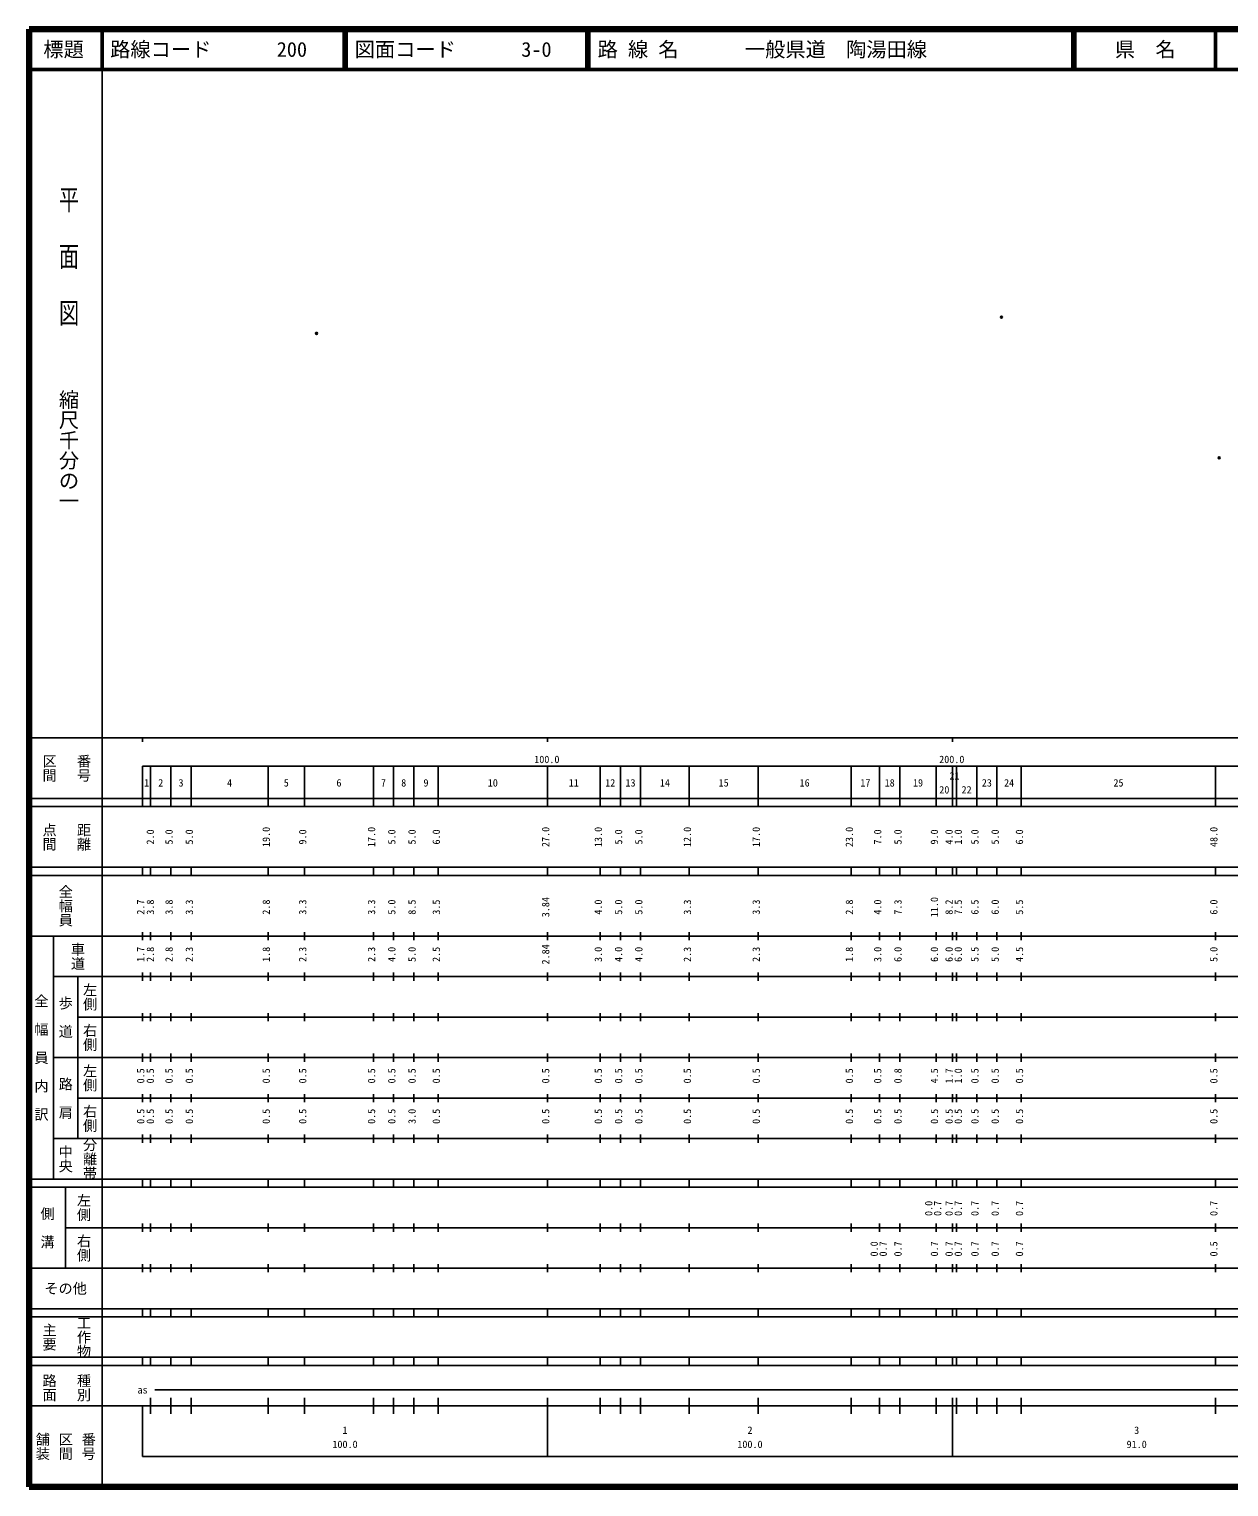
# Model space of a CAD drawing. Units: millimetres on the paper. Extents: x 40 to 680, y 20 to 380.
# Drawn here: x 40 to 336.3, y 20 to 380 of the extents above; entities that cross this region are included whole.
import ezdxf
from ezdxf.enums import TextEntityAlignment as Align

# ---------------------------------------------------------------- set-up
doc = ezdxf.new("R2010")
doc.units = ezdxf.units.MM
doc.header["$PDMODE"] = 32
doc.header["$PDSIZE"] = 0.5
doc.layers.add('M-OTRS', color=6, linetype='Continuous')
doc.layers.add('M-TTL-TXT', color=7, linetype='Continuous')
for name, color, linetype, lineweight in [('M-TTL', 2, 'Continuous', 140), ('M-TTL-BAND', 7, 'Continuous', 25), ('M-TTL-LINE', 7, 'Continuous', 50)]:
    doc.layers.add(name, color=color, linetype=linetype, lineweight=lineweight)
doc.styles.add('@ＭＳ ゴシック', font='')
doc.styles.add('ＭＳ ゴシック', font='')
doc.styles.get('@ＭＳ ゴシック').set_extended_font_data('@MS Gothic')
doc.styles.get('ＭＳ ゴシック').set_extended_font_data('MS Gothic')

msp = doc.modelspace()

# ---------------------------------------------------------------- linework, layer by layer
at = {"layer": 'M-OTRS'}
for p in [(280.09, 308.898), (110.984, 304.871), (333.871, 274.107)]:
    msp.add_point(p, dxfattribs=at)
at = {"layer": 'M-TTL'}
for p, q in [((40, 380), (40, 20)), ((680, 380), (40, 380)), ((40, 20), (680, 20))]:
    msp.add_line(p, q, dxfattribs=at)
at = {"layer": 'M-TTL-BAND'}
for p, q in [((58, 370), (58, 20)), ((40, 205), (579, 205)), ((68, 205), (68, 204)), ((168, 205), (168, 204)), ((268, 205), (268, 204)), ((68, 198), (579, 198)), ((68, 198), (68, 188)), ((70, 188), (70, 198)), ((75, 188), (75, 198)), ((80, 188), (80, 198)), ((99, 188), (99, 198)), ((108, 188), (108, 198)), ((125, 188), (125, 198)), ((130, 188), (130, 198)), ((135, 188), (135, 198)), ((141, 188), (141, 198)), ((168, 188), (168, 198)), ((181, 188), (181, 198)), ((186, 188), (186, 198)), ((191, 188), (191, 198)), ((203, 188), (203, 198)), ((220, 188), (220, 198)), ((243, 188), (243, 198)), ((250, 188), (250, 198)), ((255, 188), (255, 198)), ((264, 188), (264, 198)), ((268, 188), (268, 198)), ((269, 188), (269, 198)), ((274, 188), (274, 198)), ((279, 188), (279, 198)), ((285, 188), (285, 198)), ((333, 188), (333, 198)), ((40, 190), (579, 190)), ((40, 188), (579, 188)), ((40, 173), (579, 173)), ((68, 171), (68, 173)), ((70, 171), (70, 173)), ((75, 171), (75, 173)), ((80, 171), (80, 173)), ((99, 171), (99, 173)), ((108, 171), (108, 173)), ((125, 171), (125, 173)), ((130, 171), (130, 173)), ((135, 171), (135, 173)), ((141, 171), (141, 173)), ((168, 171), (168, 173)), ((181, 171), (181, 173)), ((186, 171), (186, 173)), ((191, 171), (191, 173)), ((203, 171), (203, 173)), ((220, 171), (220, 173)), ((243, 171), (243, 173)), ((250, 171), (250, 173)), ((255, 171), (255, 173)), ((264, 171), (264, 173)), ((268, 171), (268, 173)), ((269, 171), (269, 173)), ((274, 171), (274, 173)), ((279, 171), (279, 173)), ((285, 171), (285, 173)), ((333, 171), (333, 173)), ((40, 171), (579, 171)), ((40, 156), (579, 156)), ((46, 96), (46, 156)), ((68, 155), (68, 157)), ((70, 155), (70, 157)), ((75, 155), (75, 157)), ((80, 155), (80, 157)), ((99, 155), (99, 157)), ((108, 155), (108, 157)), ((125, 155), (125, 157)), ((130, 155), (130, 157)), ((135, 155), (135, 157)), ((141, 155), (141, 157)), ((168, 155), (168, 157)), ((181, 155), (181, 157)), ((186, 155), (186, 157)), ((191, 155), (191, 157)), ((203, 155), (203, 157)), ((220, 155), (220, 157)), ((243, 155), (243, 157)), ((250, 155), (250, 157)), ((255, 155), (255, 157)), ((264, 155), (264, 157)), ((268, 155), (268, 157)), ((269, 155), (269, 157)), ((274, 155), (274, 157)), ((279, 155), (279, 157)), ((285, 155), (285, 157)), ((333, 155), (333, 157)), ((46, 146), (579, 146)), ((52, 146), (52, 106)), ((68, 145), (68, 147)), ((70, 145), (70, 147)), ((75, 145), (75, 147)), ((80, 145), (80, 147)), ((99, 145), (99, 147)), ((108, 145), (108, 147)), ((125, 145), (125, 147)), ((130, 145), (130, 147)), ((135, 145), (135, 147)), ((141, 145), (141, 147)), ((168, 145), (168, 147)), ((181, 145), (181, 147)), ((186, 145), (186, 147)), ((191, 145), (191, 147)), ((203, 145), (203, 147)), ((220, 145), (220, 147)), ((243, 145), (243, 147)), ((250, 145), (250, 147)), ((255, 145), (255, 147)), ((264, 145), (264, 147)), ((268, 145), (268, 147)), ((269, 145), (269, 147)), ((274, 145), (274, 147)), ((279, 145), (279, 147)), ((285, 145), (285, 147)), ((333, 145), (333, 147)), ((68, 135), (68, 137)), ((70, 135), (70, 137)), ((75, 135), (75, 137)), ((80, 135), (80, 137)), ((99, 135), (99, 137)), ((108, 135), (108, 137)), ((125, 135), (125, 137)), ((130, 135), (130, 137)), ((135, 135), (135, 137)), ((141, 135), (141, 137)), ((168, 135), (168, 137)), ((181, 135), (181, 137)), ((186, 135), (186, 137)), ((191, 135), (191, 137)), ((203, 135), (203, 137)), ((220, 135), (220, 137)), ((243, 135), (243, 137)), ((250, 135), (250, 137)), ((255, 135), (255, 137)), ((264, 135), (264, 137)), ((268, 135), (268, 137)), ((269, 135), (269, 137)), ((274, 135), (274, 137)), ((279, 135), (279, 137)), ((285, 135), (285, 137)), ((333, 135), (333, 137)), ((52, 136), (579, 136)), ((46, 126), (579, 126)), ((68, 125), (68, 127)), ((70, 125), (70, 127)), ((75, 125), (75, 127)), ((80, 125), (80, 127)), ((99, 125), (99, 127)), ((108, 125), (108, 127)), ((125, 125), (125, 127)), ((130, 125), (130, 127)), ((135, 125), (135, 127)), ((141, 125), (141, 127)), ((168, 125), (168, 127)), ((181, 125), (181, 127)), ((186, 125), (186, 127)), ((191, 125), (191, 127)), ((203, 125), (203, 127)), ((220, 125), (220, 127)), ((243, 125), (243, 127)), ((250, 125), (250, 127)), ((255, 125), (255, 127)), ((264, 125), (264, 127)), ((268, 125), (268, 127)), ((269, 125), (269, 127)), ((274, 125), (274, 127)), ((279, 125), (279, 127)), ((285, 125), (285, 127)), ((333, 125), (333, 127)), ((52, 116), (579, 116)), ((68, 115), (68, 117)), ((70, 115), (70, 117)), ((75, 115), (75, 117)), ((80, 115), (80, 117)), ((99, 115), (99, 117)), ((108, 115), (108, 117)), ((125, 115), (125, 117)), ((130, 115), (130, 117)), ((135, 115), (135, 117)), ((141, 115), (141, 117)), ((168, 115), (168, 117)), ((181, 115), (181, 117)), ((186, 115), (186, 117)), ((191, 115), (191, 117)), ((203, 115), (203, 117)), ((220, 115), (220, 117)), ((243, 115), (243, 117)), ((250, 115), (250, 117)), ((255, 115), (255, 117)), ((264, 115), (264, 117)), ((268, 115), (268, 117)), ((269, 115), (269, 117)), ((274, 115), (274, 117)), ((279, 115), (279, 117)), ((285, 115), (285, 117)), ((333, 115), (333, 117)), ((46, 106), (579, 106)), ((68, 105), (68, 107)), ((70, 105), (70, 107)), ((75, 105), (75, 107)), ((80, 105), (80, 107)), ((99, 105), (99, 107)), ((108, 105), (108, 107)), ((125, 105), (125, 107)), ((130, 105), (130, 107)), ((135, 105), (135, 107)), ((141, 105), (141, 107)), ((168, 105), (168, 107)), ((181, 105), (181, 107)), ((186, 105), (186, 107)), ((191, 105), (191, 107)), ((203, 105), (203, 107)), ((220, 105), (220, 107)), ((243, 105), (243, 107)), ((250, 105), (250, 107)), ((255, 105), (255, 107)), ((264, 105), (264, 107)), ((268, 105), (268, 107)), ((269, 105), (269, 107)), ((274, 105), (274, 107)), ((279, 105), (279, 107)), ((285, 105), (285, 107)), ((333, 105), (333, 107)), ((40, 96), (579, 96)), ((40, 94), (579, 94)), ((49, 94), (49, 74)), ((68, 94), (68, 96)), ((70, 94), (70, 96)), ((75, 94), (75, 96)), ((80, 94), (80, 96)), ((99, 94), (99, 96)), ((108, 94), (108, 96)), ((125, 94), (125, 96)), ((130, 94), (130, 96)), ((135, 94), (135, 96)), ((141, 94), (141, 96)), ((168, 94), (168, 96)), ((181, 94), (181, 96)), ((186, 94), (186, 96)), ((191, 94), (191, 96)), ((203, 94), (203, 96)), ((220, 94), (220, 96)), ((243, 94), (243, 96)), ((250, 94), (250, 96)), ((255, 94), (255, 96)), ((264, 94), (264, 96)), ((268, 94), (268, 96)), ((269, 94), (269, 96)), ((274, 94), (274, 96)), ((279, 94), (279, 96)), ((285, 94), (285, 96)), ((333, 94), (333, 96)), ((49, 84), (579, 84)), ((68, 83), (68, 85)), ((70, 83), (70, 85)), ((75, 83), (75, 85)), ((80, 83), (80, 85)), ((99, 83), (99, 85)), ((108, 83), (108, 85)), ((125, 83), (125, 85)), ((130, 83), (130, 85)), ((135, 83), (135, 85)), ((141, 83), (141, 85)), ((168, 83), (168, 85)), ((181, 83), (181, 85)), ((186, 83), (186, 85)), ((191, 83), (191, 85)), ((203, 83), (203, 85)), ((220, 83), (220, 85)), ((243, 83), (243, 85)), ((250, 83), (250, 85)), ((255, 83), (255, 85)), ((264, 83), (264, 85)), ((268, 83), (268, 85)), ((269, 83), (269, 85)), ((274, 83), (274, 85)), ((279, 83), (279, 85)), ((285, 83), (285, 85)), ((333, 83), (333, 85)), ((40, 74), (579, 74)), ((68, 73), (68, 75)), ((70, 73), (70, 75)), ((75, 73), (75, 75)), ((80, 73), (80, 75)), ((99, 73), (99, 75)), ((108, 73), (108, 75)), ((125, 73), (125, 75)), ((130, 73), (130, 75)), ((135, 73), (135, 75)), ((141, 73), (141, 75)), ((168, 73), (168, 75)), ((181, 73), (181, 75)), ((186, 73), (186, 75)), ((191, 73), (191, 75)), ((203, 73), (203, 75)), ((220, 73), (220, 75)), ((243, 73), (243, 75)), ((250, 73), (250, 75)), ((255, 73), (255, 75)), ((264, 73), (264, 75)), ((268, 73), (268, 75)), ((269, 73), (269, 75)), ((274, 73), (274, 75)), ((279, 73), (279, 75)), ((285, 73), (285, 75)), ((333, 73), (333, 75)), ((40, 64), (579, 64)), ((40, 62), (579, 62)), ((68, 62), (68, 64)), ((70, 62), (70, 64)), ((75, 62), (75, 64)), ((80, 62), (80, 64)), ((99, 62), (99, 64)), ((108, 62), (108, 64)), ((125, 62), (125, 64)), ((130, 62), (130, 64)), ((135, 62), (135, 64)), ((141, 62), (141, 64)), ((168, 62), (168, 64)), ((181, 62), (181, 64)), ((186, 62), (186, 64)), ((191, 62), (191, 64)), ((203, 62), (203, 64)), ((220, 62), (220, 64)), ((243, 62), (243, 64)), ((250, 62), (250, 64)), ((255, 62), (255, 64)), ((264, 62), (264, 64)), ((268, 62), (268, 64)), ((269, 62), (269, 64)), ((274, 62), (274, 64)), ((279, 62), (279, 64)), ((285, 62), (285, 64)), ((333, 62), (333, 64)), ((40, 52), (579, 52)), ((68, 50), (68, 52)), ((70, 50), (70, 52)), ((75, 50), (75, 52)), ((80, 50), (80, 52)), ((99, 50), (99, 52)), ((108, 50), (108, 52)), ((125, 50), (125, 52)), ((130, 50), (130, 52)), ((135, 50), (135, 52)), ((141, 50), (141, 52)), ((168, 50), (168, 52)), ((181, 50), (181, 52)), ((186, 50), (186, 52)), ((191, 50), (191, 52)), ((203, 50), (203, 52)), ((220, 50), (220, 52)), ((243, 50), (243, 52)), ((250, 50), (250, 52)), ((255, 50), (255, 52)), ((264, 50), (264, 52)), ((268, 50), (268, 52)), ((269, 50), (269, 52)), ((274, 50), (274, 52)), ((279, 50), (279, 52)), ((285, 50), (285, 52)), ((333, 50), (333, 52)), ((40, 50), (579, 50)), ((71, 44), (498, 44)), ((40, 40), (579, 40)), ((68, 40), (68, 27.5)), ((70, 38), (70, 42)), ((75, 38), (75, 42)), ((80, 38), (80, 42)), ((99, 38), (99, 42)), ((108, 38), (108, 42)), ((125, 38), (125, 42)), ((130, 38), (130, 42)), ((135, 38), (135, 42)), ((141, 38), (141, 42)), ((168, 27.5), (168, 42)), ((181, 38), (181, 42)), ((186, 38), (186, 42)), ((191, 38), (191, 42)), ((203, 38), (203, 42)), ((220, 38), (220, 42)), ((243, 38), (243, 42)), ((250, 38), (250, 42)), ((255, 38), (255, 42)), ((264, 38), (264, 42)), ((268, 27.5), (268, 42)), ((269, 38), (269, 42)), ((274, 38), (274, 42)), ((279, 38), (279, 42)), ((285, 38), (285, 42)), ((333, 38), (333, 42)), ((68, 27.5), (579, 27.5))]:
    msp.add_line(p, q, dxfattribs=at)
at = {"layer": 'M-TTL-LINE'}
for p, q in [((58, 380), (58, 370)), ((117.75, 380), (117.75, 370)), ((118.25, 380), (118.25, 370)), ((177.75, 380), (177.75, 370)), ((178.25, 380), (178.25, 370)), ((297.75, 380), (297.75, 370)), ((298.25, 380), (298.25, 370)), ((333, 380), (333, 370)), ((40, 370), (680, 370))]:
    msp.add_line(p, q, dxfattribs=at)

# ---------------------------------------------------------------- texts
at = {"layer": 'M-TTL-BAND', "style": '@ＭＳ ゴシック', "width": 1.4}
msp.add_text('平  面  図', height=3.666, rotation=270, dxfattribs=at).set_placement((49.777, 306.475), align=Align.MIDDLE_RIGHT)
at = {"layer": 'M-TTL-BAND', "style": '@ＭＳ ゴシック'}
msp.add_text('縮尺千分の一', height=3.666, rotation=270, dxfattribs=at).set_placement((49.777, 261.03), align=Align.MIDDLE_RIGHT)
for s, p in [('区間', (45, 197.5)), ('番号', (53.5, 197.5)), ('点間', (45, 180.5)), ('距離', (53.5, 180.5)), ('全幅員', (49, 163.5)), ('車道', (52, 151)), ('左側', (55, 141)), ('全\u3000幅\u3000員\u3000内\u3000訳', (43, 126)), ('歩\u3000道', (49, 136)), ('右側', (55, 131)), ('左側', (55, 121)), ('路\u3000肩', (49, 116)), ('右側', (55, 111)), ('分離帯', (55, 101)), ('中央', (49, 101)), ('左側', (53.5, 89)), ('側\u3000溝', (44.5, 84)), ('右側', (53.5, 79)), ('工作物', (53.5, 57)), ('主要', (45, 57)), ('路面', (45, 44.5)), ('種別', (53.5, 44.5)), ('舗装', (43.333, 30)), ('区間', (49, 30)), ('番号', (54.667, 30))]:
    msp.add_text(s, height=2.566, rotation=270, dxfattribs=at).set_placement(p, align=Align.MIDDLE_CENTER)
at = {"layer": 'M-TTL-BAND', "style": 'ＭＳ ゴシック'}
for s, p in [('100.0', (167.844, 198.195)), ('200.0', (267.844, 198.195)), ('1', (69, 192.405)), ('2', (72.5, 192.405)), ('3', (77.5, 192.405)), ('4', (89.5, 192.405)), ('5', (103.5, 192.405)), ('6', (116.5, 192.405)), ('7', (127.5, 192.405)), ('8', (132.5, 192.405)), ('9', (138, 192.405)), ('10', (154.5, 192.405)), ('11', (174.5, 192.405)), ('12', (183.5, 192.405)), ('13', (188.5, 192.405)), ('14', (197, 192.405)), ('15', (211.5, 192.405)), ('16', (231.5, 192.405)), ('17', (246.5, 192.405)), ('18', (252.5, 192.405)), ('19', (259.5, 192.405)), ('21', (268.5, 194.116)), ('23', (276.5, 192.405)), ('24', (282, 192.405)), ('25', (309, 192.405)), ('20', (266, 190.687)), ('22', (271.5, 190.687)), ('as', (68, 42.5)), ('1', (118, 32.523)), ('2', (218, 32.523)), ('3', (313.5, 32.523)), ('100.0', (118, 29.033)), ('100.0', (218, 29.033)), ('91.0', (313.5, 29.033))]:
    msp.add_text(s, height=1.833, dxfattribs=at).set_placement(p, align=Align.BOTTOM_CENTER)
for s, p in [('2.0', (71.379, 180.5)), ('5.0', (76, 180.5)), ('5.0', (81, 180.5)), ('19.0', (100, 180.5)), ('9.0', (109, 180.5)), ('17.0', (126, 180.5)), ('5.0', (131, 180.5)), ('5.0', (136, 180.5)), ('6.0', (142, 180.5)), ('27.0', (169, 180.5)), ('13.0', (182, 180.5)), ('5.0', (187, 180.5)), ('5.0', (192, 180.5)), ('12.0', (204, 180.5)), ('17.0', (221, 180.5)), ('23.0', (244, 180.5)), ('7.0', (251, 180.5)), ('5.0', (256, 180.5)), ('9.0', (265, 180.5)), ('4.0', (268.62, 180.5)), ('1.0', (270.894, 180.5)), ('5.0', (275, 180.5)), ('5.0', (280, 180.5)), ('6.0', (286, 180.5)), ('48.0', (334, 180.5)), ('2.7', (69, 163.174)), ('3.8', (71.379, 163.174)), ('3.8', (76, 163.174)), ('3.3', (81, 163.174)), ('2.8', (100, 163.174)), ('3.3', (109, 163.174)), ('3.3', (126, 163.174)), ('5.0', (131, 163.174)), ('8.5', (136, 163.174)), ('3.5', (142, 163.174)), ('3.84', (169, 163.174)), ('4.0', (182, 163.174)), ('5.0', (187, 163.174)), ('5.0', (192, 163.174)), ('3.3', (204, 163.174)), ('3.3', (221, 163.174)), ('2.8', (244, 163.174)), ('4.0', (251, 163.174)), ('7.3', (256, 163.174)), ('11.0', (265, 163.174)), ('8.2', (268.62, 163.174)), ('7.5', (270.894, 163.174)), ('6.5', (275, 163.174)), ('6.0', (280, 163.174)), ('5.5', (286, 163.174)), ('6.0', (334, 163.174)), ('1.7', (69, 151.5)), ('2.8', (71.379, 151.5)), ('2.8', (76, 151.5)), ('2.3', (81, 151.5)), ('1.8', (100, 151.5)), ('2.3', (109, 151.5)), ('2.3', (126, 151.5)), ('4.0', (131, 151.5)), ('5.0', (136, 151.5)), ('2.5', (142, 151.5)), ('2.84', (169, 151.5)), ('3.0', (182, 151.5)), ('4.0', (187, 151.5)), ('4.0', (192, 151.5)), ('2.3', (204, 151.5)), ('2.3', (221, 151.5)), ('1.8', (244, 151.5)), ('3.0', (251, 151.5)), ('6.0', (256, 151.5)), ('6.0', (265, 151.5)), ('6.0', (268.62, 151.5)), ('6.0', (270.894, 151.5)), ('5.5', (275, 151.5)), ('5.0', (280, 151.5)), ('4.5', (286, 151.5)), ('5.0', (334, 151.5)), ('0.5', (69, 121.5)), ('0.5', (71.379, 121.5)), ('0.5', (76, 121.5)), ('0.5', (81, 121.5)), ('0.5', (100, 121.5)), ('0.5', (109, 121.5)), ('0.5', (126, 121.5)), ('0.5', (131, 121.5)), ('0.5', (136, 121.5)), ('0.5', (142, 121.5)), ('0.5', (169, 121.5)), ('0.5', (182, 121.5)), ('0.5', (187, 121.5)), ('0.5', (192, 121.5)), ('0.5', (204, 121.5)), ('0.5', (221, 121.5)), ('0.5', (244, 121.5)), ('0.5', (251, 121.5)), ('0.8', (256, 121.5)), ('4.5', (265, 121.5)), ('1.7', (268.62, 121.5)), ('1.0', (270.894, 121.5)), ('0.5', (275, 121.5)), ('0.5', (280, 121.5)), ('0.5', (286, 121.5)), ('0.5', (334, 121.5)), ('0.5', (69, 111.5)), ('0.5', (71.379, 111.5)), ('0.5', (76, 111.5)), ('0.5', (81, 111.5)), ('0.5', (100, 111.5)), ('0.5', (109, 111.5)), ('0.5', (126, 111.5)), ('0.5', (131, 111.5)), ('3.0', (136, 111.5)), ('0.5', (142, 111.5)), ('0.5', (169, 111.5)), ('0.5', (182, 111.5)), ('0.5', (187, 111.5)), ('0.5', (192, 111.5)), ('0.5', (204, 111.5)), ('0.5', (221, 111.5)), ('0.5', (244, 111.5)), ('0.5', (251, 111.5)), ('0.5', (256, 111.5)), ('0.5', (265, 111.5)), ('0.5', (268.62, 111.5)), ('0.5', (270.894, 111.5)), ('0.5', (275, 111.5)), ('0.5', (280, 111.5)), ('0.5', (286, 111.5)), ('0.5', (334, 111.5)), ('0.0', (263.601, 88.764)), ('0.7', (265.807, 88.764)), ('0.7', (268.62, 88.764)), ('0.7', (270.894, 88.764)), ('0.7', (275, 88.764)), ('0.7', (280, 88.764)), ('0.7', (286, 88.764)), ('0.7', (334, 88.764)), ('0.0', (250.125, 78.764)), ('0.7', (252.339, 78.764)), ('0.7', (256, 78.764)), ('0.7', (265, 78.764)), ('0.7', (268.62, 78.764)), ('0.7', (270.894, 78.764)), ('0.7', (275, 78.764)), ('0.7', (280, 78.764)), ('0.7', (286, 78.764)), ('0.5', (334, 78.764))]:
    msp.add_text(s, height=1.833, rotation=90, dxfattribs=at).set_placement(p, align=Align.BOTTOM_CENTER)
msp.add_text('その他', height=2.566, dxfattribs=at).set_placement((49, 69), align=Align.MIDDLE_CENTER)
at = {"layer": 'M-TTL-TXT', "style": 'ＭＳ ゴシック'}
for s, p in [('標題', (48.5, 375)), ('県\u3000名', (315.625, 375))]:
    msp.add_text(s, height=3.666, dxfattribs=at).set_placement(p, align=Align.MIDDLE_CENTER)
for s, p in [('路線コード', (60, 375)), ('200', (101.142, 375)), ('図面コード', (120.38, 375)), ('3-0', (161.521, 375)), ('路 線 名', (180.38, 375)), ('一般県道\u3000陶湯田線', (216.734, 375))]:
    msp.add_text(s, height=3.666, dxfattribs=at).set_placement(p, align=Align.MIDDLE_LEFT)

doc.saveas('drawing.dxf')
